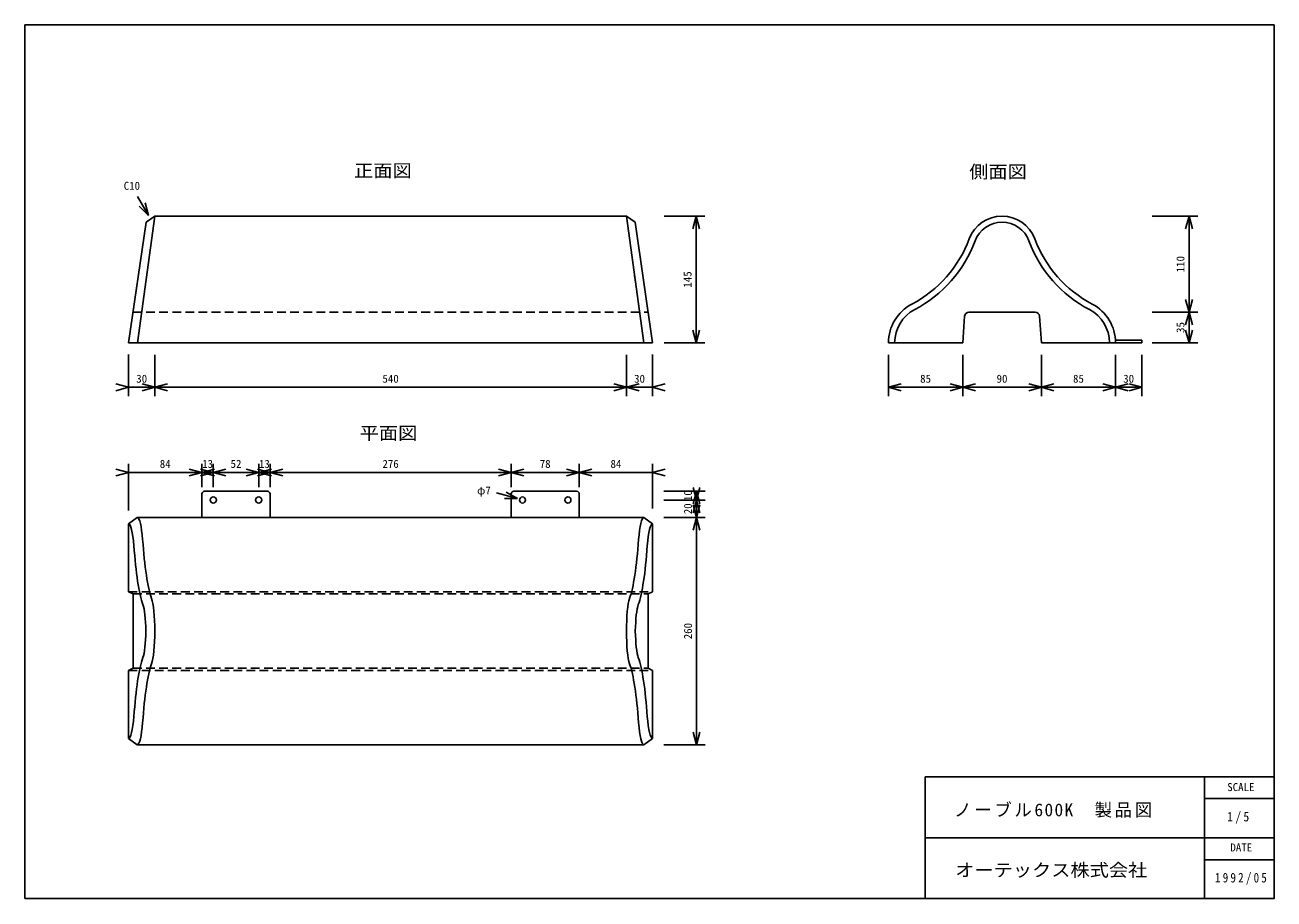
# Model space of a CAD drawing. Units: millimetres, scale not verified. Extents: x -717 to 713, y -529 to 471.
import ezdxf
from ezdxf.enums import TextEntityAlignment as Align

# ---------------------------------------------------------------- set-up
doc = ezdxf.new("R2010")
doc.units = ezdxf.units.MM
doc.header["$LTSCALE"] = 5
doc.linetypes.add('DASHED2', pattern=[3, 2, -1])
for name, color, linetype in [('0-0_外形', 7, 'Continuous'), ('0-1', 4, 'Continuous'), ('0-2', 7, 'Continuous')]:
    doc.layers.add(name, color=color, linetype=linetype)
doc.styles.add('ＭＳ ゴシック', font='')
doc.styles.get('ＭＳ ゴシック').set_extended_font_data('MS Gothic')

msp = doc.modelspace()

# ---------------------------------------------------------------- linework, layer by layer
at = {"layer": '0-0_外形'}
for p, q in [((-597.901, 107.483), (-577.953, 245.403)), ((-587.878, 107.483), (-567.953, 252.483)), ((-577.953, 245.403), (-567.953, 252.483)), ((-567.953, 252.483), (-27.953, 252.483)), ((-7.953, 107.483), (-27.953, 252.483)), ((359.215, 137.84), (357.047, 107.483)), ((439.891, 142.483), (364.202, 142.483)), ((444.878, 137.84), (447.047, 107.483)), ((-597.953, 107.483), (-587.878, 107.483)), ((-597.934, 107.483), (-597.901, 107.483)), ((-587.953, 107.483), (2.047, 107.483)), ((272.047, 107.483), (357.047, 107.483)), ((447.047, 107.483), (532.047, 107.483)), ((532.047, 110.483), (562.047, 110.483)), ((532.047, 107.483), (562.047, 107.483)), ((562.047, 107.483), (562.047, 110.483)), ((-513.953, -65.517), (-513.953, -91.964)), ((-438.953, -62.517), (-510.953, -62.517)), ((-435.953, -65.517), (-435.953, -91.964)), ((-159.953, -65.517), (-159.953, -91.964)), ((-84.953, -62.517), (-156.953, -62.517)), ((-81.953, -65.517), (-81.953, -91.964)), ((-597.953, -99.597), (-587.953, -92.517)), ((-597.953, -177.517), (-597.953, -99.597)), ((-587.953, -92.517), (-7.953, -92.517)), ((-7.953, -92.517), (2.047, -99.597)), ((2.047, -177.517), (2.047, -99.597)), ((-597.953, -177.517), (-592.878, -180.017)), ((-592.878, -265.017), (-592.878, -180.017)), ((2.047, -177.517), (-3.029, -180.017)), ((-3.029, -265.017), (-3.029, -180.017)), ((-597.953, -267.517), (-592.878, -265.017)), ((-597.953, -345.437), (-597.953, -267.517)), ((2.047, -267.517), (-3.029, -265.017)), ((2.047, -345.437), (2.047, -267.517)), ((313.943, -389.176), (313.943, -529.176)), ((633.909, -389.176), (313.943, -389.176)), ((713.444, -389.176), (633.909, -389.176)), ((633.943, -389.176), (633.943, -528.769)), ((713.444, -414.176), (633.909, -414.176)), ((713.444, -459.176), (313.943, -459.176)), ((713.444, -484.176), (633.909, -484.176)), ((-716.556, -528.769), (713.444, -528.769))]:
    msp.add_line(p, q, dxfattribs=at)
at = {"layer": '0-0_外形', "color": 4}
for p, q in [((-17.205, 174.559), (-18.583, 184.551)), ((-75.664, 107.483), (-85.751, 107.483))]:
    msp.add_line(p, q, dxfattribs=at)
at = {"layer": '0-0_外形', "linetype": 'DASHED2'}
for p, q in [((-592.839, 142.483), (-3.029, 142.483)), ((-597.953, -177.517), (2.047, -177.517)), ((-592.878, -180.017), (-3.029, -180.017)), ((-597.953, -267.517), (2.047, -267.517)), ((-592.878, -265.017), (-3.029, -265.017))]:
    msp.add_line(p, q, dxfattribs=at)
at = {"layer": '0-0_外形'}
for points in [[(713.444, -528.769), (713.444, 471.231), (-716.556, 471.231), (-716.556, -528.769)], [(2.047, 107.483), (-17.953, 245.403), (-27.953, 252.483)], [(-597.953, -345.437), (-587.953, -352.517), (-7.953, -352.517), (2.047, -345.437)]]:
    msp.add_lwpolyline(points, dxfattribs=at)
msp.add_lwpolyline([(-716.556, -528.769), (713.444, -528.769), (713.444, 471.231), (-716.556, 471.231)], close=True, dxfattribs=at)
msp.add_lwpolyline([(-716.556, -528.769), (713.444, -528.769), (713.444, 471.231), (-716.556, 471.231)], close=True, dxfattribs=at)
msp.add_lwpolyline([(-716.556, -528.769), (713.444, -528.769), (713.444, 471.231), (-716.556, 471.231)], close=True, dxfattribs=at)
msp.add_lwpolyline([(-716.556, -528.769), (713.444, -528.769), (713.444, 471.231), (-716.556, 471.231)], close=True, dxfattribs=at)
msp.add_lwpolyline([(-716.556, -528.769), (713.444, -528.769), (713.444, 471.231), (-716.556, 471.231)], close=True, dxfattribs=at)
at = {"layer": '0-0_外形', "linetype": 'DASHED2'}
msp.add_lwpolyline([(-716.556, -528.769), (713.444, -528.769), (713.444, 471.231), (-716.556, 471.231)], close=True, dxfattribs=at)
at = {"layer": '0-0_外形'}
for centre in [(-500.953, -72.517), (-448.953, -72.517), (-146.953, -72.517), (-94.953, -72.517)]:
    msp.add_circle(centre, 3.5, dxfattribs=at)
for centre, radius, start, end in [((402.047, 212.483), 40, 90, 159.48322), ((402.047, 212.483), 32.93, 90, 159.48322), ((402.047, 212.483), 40, 20.51678, 90), ((402.047, 212.483), 32.93, 20.51678, 90), ((233.464, 275.57), 140, 297.78946, 339.48322), ((233.464, 275.57), 147.07, 297.78946, 339.48322), ((570.629, 275.57), 147.07, 200.51678, 242.21054), ((570.629, 275.57), 140, 200.51678, 242.21054), ((322.047, 107.483), 50, 117.78946, 180), ((322.047, 107.483), 42.93, 117.78946, 180), ((482.047, 107.483), 42.93, 0, 62.21054), ((482.047, 107.483), 50, 0, 62.21054), ((364.202, 137.483), 5, 90, 175.91438), ((439.891, 137.483), 5, 4.08562, 90), ((-510.953, -65.517), 3, 90, 180), ((-438.953, -65.517), 3, 0, 90), ((-156.953, -65.517), 3, 90, 180), ((-84.953, -65.517), 3, 0, 90)]:
    msp.add_arc(centre, radius, start, end, dxfattribs=at)
for centre, major_axis, ratio, start_param, end_param in [((-597.953, -149.597), (0, 50), 0.1405, 5.23103502, 6.28318531), ((-587.953, -142.517), (0, 50), 0.1405, 5.23103502, 6.28318531), ((-7.953, -142.517), (0, 50), 0.1405, 0, 1.05215029), ((2.047, -149.597), (0, 50), 0.1405, 0, 1.05215029), ((-574.774, -61.196), (0, 140), 0.1368, 2.04048391, 2.78048209), ((-564.774, -54.116), (0, 140), 0.1368, 2.04048391, 2.78048209), ((-31.133, -54.116), (0, 140), 0.1368, 3.50270322, 4.2427014), ((-21.133, -61.196), (0, 140), 0.1368, 3.50270322, 4.2427014), ((-573.471, -222.517), (0, 40), 0.1368, 4.71238898, 5.92277252), ((-22.436, -222.517), (0, 40), 0.1368, 0.36041279, 1.57079633), ((-583.471, -229.597), (0, 40), 0.1368, 4.89032646, 5.92277252), ((-12.436, -229.597), (0, 40), 0.1368, 0.36041279, 1.39285884), ((-583.471, -215.437), (0, -40), 0.1368, 0.36041279, 1.39285884), ((-573.471, -222.517), (0, -40), 0.1368, 0.36041279, 1.57079633), ((-22.436, -222.517), (0, -40), 0.1368, 4.71238898, 5.92277252), ((-12.436, -215.437), (0, -40), 0.1368, 4.89032646, 5.92277252), ((-574.774, -383.837), (0, -140), 0.1368, 3.50270322, 4.2427014), ((-21.133, -383.837), (0, -140), 0.1368, 2.04048391, 2.78048209), ((-564.774, -390.917), (0, -140), 0.1368, 3.50270322, 4.2427014), ((-31.133, -390.917), (0, -140), 0.1368, 2.04048391, 2.78048209), ((-597.953, -295.437), (0, -50), 0.1405, 0, 1.05215029), ((-587.953, -302.517), (0, -50), 0.1405, 0, 1.05215029), ((-7.953, -302.517), (0, -50), 0.1405, 5.23103502, 6.28318531), ((2.047, -295.437), (0, -50), 0.1405, 5.23103502, 6.28318531)]:
    msp.add_ellipse(centre, major_axis=major_axis, ratio=ratio, start_param=start_param, end_param=end_param, dxfattribs=at)
at = {"layer": '0-1'}
for p, q in [((-575.194, 253.249), (-587.694, 274.899)), ((-575.194, 253.249), (-585.801, 263.855)), ((-575.194, 253.249), (-579.077, 267.738)), ((61.838, 252.483), (15.088, 252.483)), ((51.838, 252.483), (47.956, 237.994)), ((51.838, 107.483), (51.838, 252.483)), ((51.838, 252.483), (55.72, 237.994)), ((626.113, 252.483), (574.101, 252.483)), ((616.113, 252.483), (612.231, 237.994)), ((616.113, 142.483), (616.113, 252.483)), ((616.113, 252.483), (619.995, 237.994)), ((616.113, 142.483), (612.231, 156.972)), ((616.113, 142.483), (619.995, 156.972)), ((626.113, 142.483), (574.101, 142.483)), ((616.113, 142.483), (612.231, 127.994)), ((616.113, 107.483), (616.113, 142.483)), ((616.113, 142.483), (619.995, 127.994)), ((51.838, 107.483), (47.956, 121.972)), ((51.838, 107.483), (47.956, 121.972)), ((51.838, 107.483), (55.72, 121.972)), ((51.838, 107.483), (55.72, 121.972)), ((616.113, 107.483), (612.231, 121.972)), ((616.113, 107.483), (619.995, 121.972)), ((61.838, 107.483), (15.088, 107.483)), ((61.838, 107.483), (15.096, 107.483)), ((626.113, 107.483), (574.101, 107.483)), ((-597.901, 46.83), (-597.901, 93.894)), ((-597.901, 46.528), (-597.901, 93.785)), ((-567.953, 46.528), (-567.953, 93.785)), ((-27.953, 46.528), (-27.953, 93.785)), ((2.047, 46.83), (2.047, 93.894)), ((2.047, 46.528), (2.047, 93.785)), ((272.047, 46.528), (272.047, 93.785)), ((357.047, 46.528), (357.047, 93.785)), ((447.047, 46.528), (447.047, 93.785)), ((532.047, 46.528), (532.047, 93.785)), ((532.047, 46.528), (532.047, 93.785)), ((562.047, 46.528), (562.047, 93.785)), ((-597.901, 56.528), (-612.389, 60.41)), ((-567.953, 56.528), (-582.442, 60.41)), ((-567.953, 56.528), (-553.465, 60.41)), ((-27.953, 56.528), (-42.442, 60.41)), ((-27.953, 56.528), (-13.465, 60.41)), ((2.047, 56.528), (16.535, 60.41)), ((272.047, 56.528), (286.535, 60.41)), ((357.047, 56.528), (342.558, 60.41)), ((357.047, 56.528), (371.535, 60.41)), ((447.047, 56.528), (432.558, 60.41)), ((447.047, 56.528), (461.535, 60.41)), ((532.047, 56.528), (517.558, 60.41)), ((532.047, 56.528), (546.535, 60.41)), ((562.047, 56.528), (547.558, 60.41)), ((-597.901, 56.528), (-612.389, 52.646)), ((-567.953, 56.528), (-597.901, 56.528)), ((-567.953, 56.528), (-582.442, 52.646)), ((-27.953, 56.528), (-567.953, 56.528)), ((-567.953, 56.528), (-553.465, 52.646)), ((-27.953, 56.528), (-42.442, 52.646)), ((2.047, 56.528), (-27.953, 56.528)), ((-27.953, 56.528), (-13.465, 52.646)), ((2.047, 56.528), (16.535, 52.646)), ((272.047, 56.528), (357.047, 56.528)), ((272.047, 56.528), (286.535, 52.646)), ((357.047, 56.528), (342.558, 52.646)), ((357.047, 56.528), (447.047, 56.528)), ((357.047, 56.528), (371.535, 52.646)), ((447.047, 56.528), (432.558, 52.646)), ((447.047, 56.528), (532.047, 56.528)), ((447.047, 56.528), (461.535, 52.646)), ((532.047, 56.528), (517.558, 52.646)), ((532.047, 56.528), (562.047, 56.528)), ((532.047, 56.528), (546.535, 52.646)), ((562.047, 56.528), (547.558, 52.646)), ((-597.953, -40.954), (-612.442, -37.071)), ((-597.953, -40.954), (-612.442, -44.836)), ((-597.953, -30.954), (-597.953, -84.532)), ((-513.953, -40.954), (-597.953, -40.954)), ((-513.953, -40.954), (-528.442, -37.071)), ((-513.953, -40.954), (-528.442, -44.836)), ((-500.953, -40.954), (-515.442, -37.071)), ((-500.953, -40.954), (-515.442, -44.836)), ((-513.953, -30.954), (-513.953, -57.674)), ((-513.953, -40.954), (-499.465, -37.071)), ((-500.953, -40.954), (-513.953, -40.954)), ((-513.953, -40.954), (-499.465, -44.836)), ((-500.953, -30.954), (-500.953, -57.674)), ((-500.953, -40.954), (-486.465, -37.071)), ((-448.953, -40.954), (-500.953, -40.954)), ((-500.953, -40.954), (-486.465, -44.836)), ((-448.953, -40.954), (-463.442, -37.071)), ((-448.953, -40.954), (-463.442, -44.836)), ((-435.953, -40.954), (-450.442, -37.071)), ((-435.953, -40.954), (-450.442, -44.836)), ((-448.953, -30.954), (-448.953, -57.674)), ((-448.953, -40.954), (-434.465, -37.071)), ((-435.953, -40.954), (-448.953, -40.954)), ((-448.953, -40.954), (-434.465, -44.836)), ((-435.953, -30.954), (-435.953, -57.674)), ((-435.953, -40.954), (-421.465, -37.071)), ((-159.953, -40.954), (-435.953, -40.954)), ((-435.953, -40.954), (-421.465, -44.836)), ((-159.953, -40.954), (-174.442, -37.071)), ((-159.953, -40.954), (-174.442, -44.836)), ((-159.953, -30.954), (-159.953, -57.674)), ((-159.953, -40.954), (-145.465, -37.071)), ((-81.953, -40.954), (-159.953, -40.954)), ((-159.953, -40.954), (-145.465, -44.836)), ((-81.953, -40.954), (-96.442, -37.071)), ((-81.953, -40.954), (-96.442, -44.836)), ((-81.953, -30.954), (-81.953, -57.674)), ((-81.953, -40.954), (-67.465, -37.071)), ((2.047, -40.954), (-81.953, -40.954)), ((-81.953, -40.954), (-67.465, -44.836)), ((2.047, -30.954), (2.047, -82.195)), ((2.047, -40.954), (16.535, -37.071)), ((2.047, -40.954), (16.535, -44.836)), ((-152.738, -70.874), (-176.886, -64.403)), ((-152.738, -70.874), (-167.738, -70.874)), ((-152.738, -70.874), (-165.728, -63.374)), ((62.305, -62.517), (15.001, -62.517)), ((52.305, -72.517), (48.423, -58.028)), ((52.305, -62.517), (48.423, -77.006)), ((52.305, -72.517), (56.187, -58.028)), ((52.305, -72.517), (52.305, -62.517)), ((52.305, -62.517), (56.187, -77.006)), ((62.305, -72.517), (15.001, -72.517)), ((52.305, -72.517), (48.423, -87.006)), ((52.305, -92.517), (48.423, -78.028)), ((52.305, -92.517), (52.305, -72.517)), ((52.305, -72.517), (56.187, -87.006)), ((52.305, -92.517), (56.187, -78.028)), ((62.305, -92.517), (15.001, -92.517)), ((52.305, -92.517), (48.423, -107.006)), ((52.305, -352.517), (52.305, -92.517)), ((52.305, -92.517), (56.187, -107.006)), ((52.305, -352.517), (48.423, -338.028)), ((52.305, -352.517), (56.187, -338.028)), ((62.305, -352.517), (15.001, -352.517))]:
    msp.add_line(p, q, dxfattribs=at)

# ---------------------------------------------------------------- texts
at = {"layer": '0-0_外形', "color": 4, "style": 'ＭＳ ゴシック'}
for s, p in [('SCALE', (659.89, -408.384)), ('DATE', (663.505, -477.529))]:
    msp.add_text(s, height=9.164, dxfattribs=at).set_placement(p, align=Align.BOTTOM_LEFT)
at = {"layer": '0-0_外形', "style": 'ＭＳ ゴシック', "width": 1.1}
msp.add_text('オーテックス株式会社', height=14.66, dxfattribs=at).set_placement((348.394, -507.766), align=Align.BOTTOM_LEFT)
at = {"layer": '0-0_外形', "attachment_point": 7, "style": 'ＭＳ ゴシック'}
for s, insert, char_height in [('\\T1.15;ノーブル600K\u3000製品図', (347.159, -436.111), 14.66), ('\\T1.38;\\W0.9;1/5', (659.794, -443.038), 11), ('\\T1.39;\\W0.85;1992/05', (645.834, -512.914), 11)]:
    msp.add_mtext(s, dxfattribs=dict(at, insert=insert, char_height=char_height))
at = {"layer": '0-1', "style": 'ＭＳ ゴシック'}
for s, p in [('C10', (-603.494, 279.849)), ('30', (-589.177, 59.028)), ('540', (-307.328, 59.028)), ('30', (-19.203, 59.028)), ('85', (308.297, 59.028)), ('90', (395.797, 59.028)), ('85', (483.297, 59.028)), ('30', (540.797, 59.028)), ('84', (-562.203, -38.454)), ('13', (-513.703, -38.454)), ('52', (-481.203, -38.454)), ('13', (-448.703, -38.454)), ('276', (-307.328, -38.454)), ('78', (-127.203, -38.454)), ('84', (-46.203, -38.454)), ('φ7', (-198.93, -68.896))]:
    msp.add_text(s, height=9.164, dxfattribs=at).set_placement(p, align=Align.BOTTOM_LEFT)
for s, p in [('110', (613.613, 188.108)), ('145', (49.338, 170.608)), ('35', (613.613, 118.733)), ('10', (49.805, -73.767)), ('20', (49.805, -88.767)), ('260', (49.805, -231.892))]:
    msp.add_text(s, height=9.164, rotation=90, dxfattribs=at).set_placement(p, align=Align.BOTTOM_LEFT)
at = {"layer": '0-2', "style": 'ＭＳ ゴシック', "width": 1.1}
for s, p in [('正面図', (-339.746, 292.8)), ('側面図', (364.455, 291.564)), ('平面図', (-333.374, -7.696))]:
    msp.add_text(s, height=14.66, dxfattribs=at).set_placement(p, align=Align.BOTTOM_LEFT)

doc.saveas('drawing.dxf')
